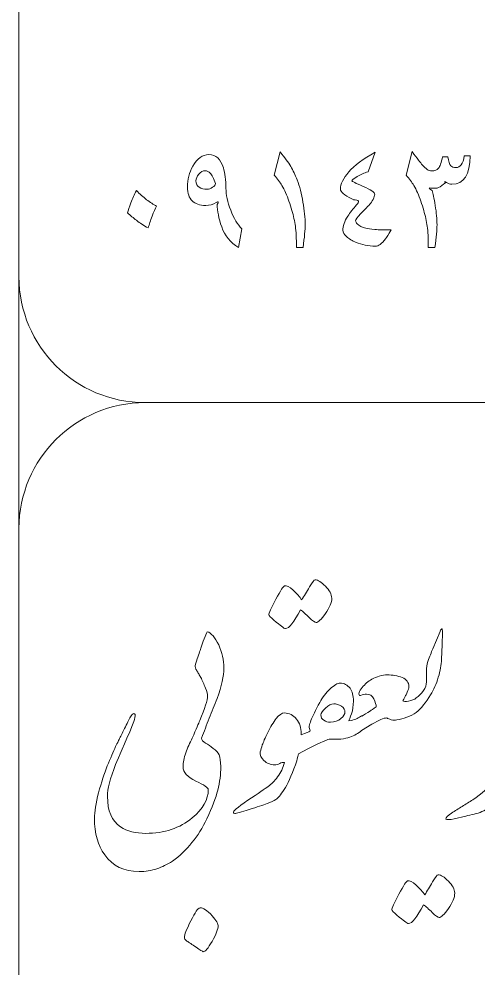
# Model space of a CAD drawing. Header units: millimetres. Extents: x 62 to 462, y 96 to 456.
# Drawn here: x 62.31 to 71.42, y 285.07 to 303.93 of the extents above; entities that cross this region are included whole.
import ezdxf

# ---------------------------------------------------------------- set-up
doc = ezdxf.new("R2010")
doc.units = ezdxf.units.MM
doc.header["$MEASUREMENT"] = 0
doc.layers.add('Layer 1', color=7, linetype='Continuous')

msp = doc.modelspace()

# ---------------------------------------------------------------- linework, layer by layer
at = {"layer": 'Layer 1', "color": 242, "lineweight": 18}
msp.add_lwpolyline([(62.3067, 95.8033), (462.3067, 95.8033), (462.3067, 455.8033), (62.3067, 455.8033), (62.3067, 95.8033)], close=True, dxfattribs=at)
at = {"layer": 'Layer 1', "color": 250, "lineweight": 18}
for points, knots in [([(64.8067, 316.3033), (64.8067, 316.3033), (79.8067, 316.3033), (79.8067, 316.3033), (81.1837, 316.3033), (82.3067, 315.1803), (82.3067, 313.8033), (82.3067, 313.8033), (82.3067, 298.8033), (82.3067, 298.8033), (82.3067, 297.4264), (81.1837, 296.3033), (79.8067, 296.3033), (79.8067, 296.3033), (64.8067, 296.3033), (64.8067, 296.3033), (63.4298, 296.3033), (62.3067, 297.4264), (62.3067, 298.8033), (62.3067, 298.8033), (62.3067, 313.8033), (62.3067, 313.8033), (62.3067, 315.1803), (63.4298, 316.3033), (64.8067, 316.3033)], [0, 0, 0, 0, 0.125, 0.125, 0.125, 0.25, 0.25, 0.25, 0.375, 0.375, 0.375, 0.5, 0.5, 0.5, 0.625, 0.625, 0.625, 0.75, 0.75, 0.75, 0.875, 0.875, 0.875, 1, 1, 1, 1]), ([(64.8067, 296.3033), (64.8067, 296.3033), (79.8067, 296.3033), (79.8067, 296.3033), (81.1837, 296.3033), (82.3067, 295.1803), (82.3067, 293.8033), (82.3067, 293.8033), (82.3067, 278.8033), (82.3067, 278.8033), (82.3067, 277.4264), (81.1837, 276.3033), (79.8067, 276.3033), (79.8067, 276.3033), (64.8067, 276.3033), (64.8067, 276.3033), (63.4298, 276.3033), (62.3067, 277.4264), (62.3067, 278.8033), (62.3067, 278.8033), (62.3067, 293.8033), (62.3067, 293.8033), (62.3067, 295.1803), (63.4298, 296.3033), (64.8067, 296.3033)], [0, 0, 0, 0, 0.125, 0.125, 0.125, 0.25, 0.25, 0.25, 0.375, 0.375, 0.375, 0.5, 0.5, 0.5, 0.625, 0.625, 0.625, 0.75, 0.75, 0.75, 0.875, 0.875, 0.875, 1, 1, 1, 1]), ([(67.2684, 292.0841), (67.2684, 292.1147), (67.3154, 292.217), (67.4095, 292.3945), (67.5036, 292.5709), (67.5612, 292.6591), (67.5812, 292.6591), (67.62, 292.6756), (67.6776, 292.6474), (67.7517, 292.5756), (67.827, 292.5027), (67.8834, 292.4392), (67.9222, 292.3839), (67.9681, 292.4592), (68.0198, 292.545), (68.0763, 292.6391), (68.1327, 292.7332), (68.1692, 292.7802), (68.188, 292.7802), (68.2456, 292.7802), (68.3138, 292.7379), (68.3926, 292.6544), (68.4726, 292.5709), (68.5137, 292.4921), (68.5184, 292.418), (68.5184, 292.331), (68.4761, 292.2275), (68.3914, 292.1088), (68.3079, 291.9912), (68.2479, 291.9324), (68.208, 291.9324), (68.1833, 291.9324), (68.1374, 291.9665), (68.0704, 292.0323), (68.0045, 292.0994), (67.9457, 292.1511), (67.8952, 292.1876), (67.7705, 291.9371), (67.6717, 291.8124), (67.5988, 291.8124), (67.58, 291.8124), (67.5542, 291.8266), (67.5189, 291.8571), (67.4871, 291.8842), (67.4377, 291.9253), (67.3695, 291.9806), (67.3013, 292.0359), (67.2684, 292.07), (67.2684, 292.0841)], [0, 0, 0, 0, 0.0625, 0.0625, 0.0625, 0.125, 0.125, 0.125, 0.1875, 0.1875, 0.1875, 0.25, 0.25, 0.25, 0.3125, 0.3125, 0.3125, 0.375, 0.375, 0.375, 0.4375, 0.4375, 0.4375, 0.5, 0.5, 0.5, 0.5625, 0.5625, 0.5625, 0.625, 0.625, 0.625, 0.6875, 0.6875, 0.6875, 0.75, 0.75, 0.75, 0.8125, 0.8125, 0.8125, 0.875, 0.875, 0.875, 0.9375, 0.9375, 0.9375, 1, 1, 1, 1]), ([(66.0655, 288.6092), (66.0655, 288.6481), (65.9831, 288.7057), (65.8173, 288.7809), (65.6492, 288.8597), (65.5657, 288.955), (65.5657, 289.0679), (65.5657, 289.1478), (65.5833, 289.2395), (65.6198, 289.3418), (65.6551, 289.443), (65.6974, 289.5406), (65.748, 289.6323), (65.748, 289.6323), (65.7492, 289.6344), (65.7492, 289.6344), (65.7492, 289.6344), (65.7491, 289.6347), (65.7491, 289.6347), (65.8267, 289.8181), (65.8761, 289.9345), (65.8973, 289.9827), (66.0008, 290.2238), (66.0525, 290.3884), (66.0525, 290.4755), (66.0525, 290.5049), (66.0384, 290.5566), (66.0102, 290.6307), (65.9784, 290.7106), (65.9478, 290.7812), (65.9173, 290.84), (65.9043, 290.8635), (65.8902, 290.8859), (65.8761, 290.9094), (65.862, 290.9329), (65.8502, 290.9552), (65.8385, 290.9788), (65.8103, 291.0199), (65.7997, 291.0517), (65.8044, 291.0752), (65.8244, 291.1387), (65.8432, 291.1963), (65.8596, 291.2469), (65.8749, 291.2974), (65.8902, 291.3409), (65.9043, 291.3774), (65.9655, 291.562), (66.0125, 291.6855), (66.0454, 291.7502), (66.1231, 291.7243), (66.1995, 291.6373), (66.2724, 291.4879), (66.3418, 291.3386), (66.3759, 291.1857), (66.3759, 291.0305), (66.3759, 290.8694), (66.3312, 290.6671), (66.2418, 290.4237), (66.1889, 290.2932), (66.136, 290.1615), (66.0842, 290.0286), (66.0325, 289.8969), (65.9819, 289.7652), (65.9314, 289.6347), (65.9314, 289.6347), (65.9311, 289.6341), (65.9311, 289.6341), (65.9311, 289.6341), (65.9314, 289.6323), (65.9314, 289.6323), (65.9314, 289.6006), (65.9573, 289.5676), (66.009, 289.5359), (66.0607, 289.5041), (66.1125, 289.4688), (66.1654, 289.4312), (66.2183, 289.3924), (66.256, 289.3501), (66.2795, 289.3019), (66.3018, 289.249), (66.3136, 289.1713), (66.3136, 289.0679), (66.3136, 288.9162), (66.2936, 288.7609), (66.2548, 288.6022), (66.216, 288.4481), (66.1431, 288.2576), (66.0372, 288.0307), (65.8702, 287.6791), (65.6433, 287.3992), (65.3552, 287.1899), (65.2505, 287.1229), (65.1471, 287.0723), (65.0459, 287.0382), (64.9354, 287.0018), (64.8166, 286.9829), (64.6908, 286.9829), (64.3945, 286.9829), (64.1675, 287.0935), (64.0088, 287.3134), (63.8735, 287.5015), (63.8053, 287.7438), (63.8053, 288.0377), (63.8053, 288.1683), (63.8324, 288.3388), (63.8876, 288.5505), (63.9429, 288.7551), (64.0005, 288.9315), (64.0605, 289.0808), (64.1252, 289.2348), (64.1793, 289.3654), (64.2251, 289.47), (64.2392, 289.4959), (64.2592, 289.5347), (64.2839, 289.5864), (64.3098, 289.637), (64.3415, 289.7052), (64.3804, 289.7875), (64.4086, 289.8381), (64.4333, 289.8839), (64.4544, 289.9251), (64.4768, 289.9663), (64.4944, 290.0039), (64.5085, 290.0356), (64.5426, 290.098), (64.5685, 290.1274), (64.5873, 290.125), (64.6132, 290.1203), (64.6191, 290.0944), (64.6085, 290.0462), (64.5967, 289.9886), (64.5814, 289.9392), (64.5638, 289.8981), (64.4003, 289.5206), (64.2875, 289.2584), (64.2251, 289.109), (64.1181, 288.835), (64.064, 288.6245), (64.064, 288.4752), (64.064, 288.1918), (64.151, 287.9907), (64.3251, 287.8684), (64.4544, 287.7837), (64.6202, 287.7414), (64.8249, 287.7414), (65.1929, 287.7414), (65.4998, 287.8449), (65.748, 288.0507), (65.9596, 288.2282), (66.0655, 288.414), (66.0655, 288.6092)], [0, 0, 0, 0, 0.02, 0.02, 0.02, 0.04, 0.04, 0.04, 0.06, 0.06, 0.06, 0.08, 0.08, 0.08, 0.1, 0.1, 0.1, 0.12, 0.12, 0.12, 0.14, 0.14, 0.14, 0.16, 0.16, 0.16, 0.18, 0.18, 0.18, 0.2, 0.2, 0.2, 0.22, 0.22, 0.22, 0.24, 0.24, 0.24, 0.26, 0.26, 0.26, 0.28, 0.28, 0.28, 0.3, 0.3, 0.3, 0.32, 0.32, 0.32, 0.34, 0.34, 0.34, 0.36, 0.36, 0.36, 0.38, 0.38, 0.38, 0.4, 0.4, 0.4, 0.42, 0.42, 0.42, 0.44, 0.44, 0.44, 0.46, 0.46, 0.46, 0.48, 0.48, 0.48, 0.5, 0.5, 0.5, 0.52, 0.52, 0.52, 0.54, 0.54, 0.54, 0.56, 0.56, 0.56, 0.58, 0.58, 0.58, 0.6, 0.6, 0.6, 0.62, 0.62, 0.62, 0.64, 0.64, 0.64, 0.66, 0.66, 0.66, 0.68, 0.68, 0.68, 0.7, 0.7, 0.7, 0.72, 0.72, 0.72, 0.74, 0.74, 0.74, 0.76, 0.76, 0.76, 0.78, 0.78, 0.78, 0.8, 0.8, 0.8, 0.82, 0.82, 0.82, 0.84, 0.84, 0.84, 0.86, 0.86, 0.86, 0.88, 0.88, 0.88, 0.9, 0.9, 0.9, 0.92, 0.92, 0.92, 0.94, 0.94, 0.94, 0.96, 0.96, 0.96, 0.98, 0.98, 0.98, 1, 1, 1, 1]), ([(70.1965, 290.4343), (70.2517, 290.4731), (70.2988, 290.5213), (70.3376, 290.5789), (70.3787, 290.6366), (70.3999, 290.6942), (70.3999, 290.7518), (70.3999, 290.7518), (70.3999, 290.9788), (70.3999, 290.9788), (70.3999, 291.034), (70.4093, 291.0952), (70.427, 291.161), (70.4599, 291.2527), (70.4928, 291.3374), (70.5269, 291.4127), (70.5269, 291.4127), (70.668, 291.7537), (70.668, 291.7537), (70.6704, 291.7702), (70.6821, 291.789), (70.7033, 291.809), (70.7127, 291.809), (70.7162, 291.7854), (70.7162, 291.7372), (70.7162, 291.7372), (70.7104, 291.4926), (70.7104, 291.4926), (70.7104, 291.4926), (70.6962, 291.1963), (70.6962, 291.1963), (70.6962, 291.0928), (70.6751, 290.9752), (70.6339, 290.8447), (70.5951, 290.713), (70.5445, 290.5978), (70.4822, 290.4966), (70.3885, 290.3432), (70.2937, 290.2259), (70.1976, 290.146), (70.1976, 290.146), (70.1965, 290.1438), (70.1965, 290.1438), (70.1412, 290.1074), (70.0789, 290.0756), (70.0107, 290.0498), (69.9413, 290.0227), (69.8743, 290.0051), (69.8108, 289.9957), (69.7755, 289.9886), (69.739, 289.991), (69.7002, 290.0004), (69.6614, 290.011), (69.6308, 290.0227), (69.6108, 290.0368), (69.5826, 290.0368), (69.5438, 290.0251), (69.4933, 290.0027), (69.445, 289.9816), (69.3851, 289.9522), (69.3145, 289.9134), (69.3145, 289.9134), (69.1111, 289.7852), (69.1111, 289.7852), (69.1111, 289.7852), (69.1108, 289.7861), (69.1108, 289.7861), (69.0462, 289.7286), (68.9686, 289.6851), (68.8771, 289.6558), (68.7736, 289.6158), (68.6431, 289.6041), (68.4843, 289.617), (68.4514, 289.617), (68.3044, 289.5523), (68.0398, 289.4206), (68.0398, 289.4206), (67.8581, 289.3204), (67.8581, 289.3204), (67.8581, 289.3204), (67.8446, 289.2678), (67.8446, 289.2678), (67.8305, 289.2101), (67.8129, 289.1549), (67.7952, 289.1043), (67.7141, 288.8821), (67.64, 288.7174), (67.5706, 288.6116), (67.5024, 288.5058), (67.4483, 288.4411), (67.4095, 288.4152), (67.3696, 288.3905), (67.3119, 288.3635), (67.2331, 288.3341), (67.1555, 288.3059), (67.0368, 288.2659), (66.8768, 288.2141), (66.7169, 288.1624), (66.6228, 288.1365), (66.5923, 288.1365), (66.5746, 288.1365), (66.5652, 288.1412), (66.5652, 288.1506), (66.5464, 288.1753), (66.6417, 288.2588), (66.851, 288.3988), (67.0603, 288.5387), (67.1955, 288.6304), (67.2555, 288.6739), (67.3166, 288.7174), (67.379, 288.7809), (67.4413, 288.8656), (67.5048, 288.9491), (67.5518, 289.0443), (67.5812, 289.149), (67.5495, 289.1537), (67.5165, 289.1478), (67.4836, 289.1302), (67.4495, 289.1137), (67.4166, 289.1043), (67.3848, 289.1043), (67.3002, 289.1067), (67.2284, 289.1349), (67.1708, 289.1878), (67.1144, 289.2395), (67.0897, 289.2983), (67.0991, 289.363), (67.1085, 289.4018), (67.1214, 289.4477), (67.1391, 289.4994), (67.1555, 289.5512), (67.192, 289.6335), (67.2473, 289.7452), (67.3025, 289.8581), (67.3578, 289.951), (67.4142, 290.0239), (67.4707, 290.098), (67.5259, 290.1344), (67.5812, 290.1344), (67.6753, 290.1344), (67.7541, 290.0944), (67.8176, 290.0145), (67.8811, 289.9333), (67.9117, 289.8369), (67.9117, 289.7252), (67.9117, 289.7252), (67.9115, 289.7016), (67.9115, 289.7016), (67.9115, 289.7016), (67.9763, 289.724), (67.9763, 289.724), (68.0527, 289.7522), (68.0916, 289.7722), (68.0916, 289.7863), (68.0774, 289.8098), (68.0704, 289.8381), (68.0704, 289.8722), (68.0751, 289.9027), (68.0868, 289.9404), (68.1057, 289.9862), (68.1374, 290.0709), (68.1962, 290.1908), (68.2809, 290.3449), (68.3338, 290.446), (68.4008, 290.5354), (68.4843, 290.613), (68.5666, 290.6894), (68.6337, 290.7271), (68.6842, 290.7271), (68.7642, 290.7271), (68.83, 290.693), (68.8806, 290.6271), (68.9265, 290.5624), (68.9488, 290.4778), (68.9488, 290.3719), (68.9488, 290.2779), (68.9359, 290.1932), (68.91, 290.1191), (68.8829, 290.0439), (68.8665, 289.998), (68.8594, 289.9792), (68.8594, 289.9792), (68.9006, 289.9862), (68.9006, 289.9862), (68.99, 290.0086), (69.0605, 290.0391), (69.1111, 290.0756), (69.1111, 290.0756), (69.1132, 290.072), (69.1132, 290.072), (69.1543, 290.0933), (69.2123, 290.1282), (69.2863, 290.178), (69.3028, 290.1874), (69.3404, 290.2144), (69.4004, 290.2579), (69.4004, 290.2944), (69.3839, 290.3473), (69.3521, 290.4167), (69.318, 290.479), (69.271, 290.5096), (69.211, 290.5096), (69.1722, 290.5096), (69.1322, 290.5002), (69.0899, 290.4813), (69.0605, 290.4813), (69.0511, 290.5013), (69.0629, 290.5401), (69.0723, 290.5684), (69.0923, 290.6025), (69.1252, 290.6436), (69.1758, 290.7083), (69.2381, 290.7624), (69.3145, 290.8059), (69.3627, 290.8318), (69.4121, 290.8506), (69.4627, 290.8647), (69.525, 290.8835), (69.5767, 290.8929), (69.6214, 290.8929), (69.7261, 290.8929), (69.8249, 290.8741), (69.9178, 290.8376), (70.0048, 290.8035), (70.0483, 290.7436), (70.0483, 290.6577), (70.0483, 290.6283), (70.0377, 290.5919), (70.0177, 290.5484), (70.006, 290.5225), (69.9954, 290.499), (69.9848, 290.479), (69.9742, 290.4578), (69.9554, 290.4237), (69.9272, 290.3755), (69.9436, 290.3614), (69.9824, 290.3602), (70.0448, 290.3696), (70.1071, 290.3802), (70.1576, 290.4014), (70.1965, 290.4343)], [0, 0, 0, 0, 0.0125, 0.0125, 0.0125, 0.025, 0.025, 0.025, 0.0375, 0.0375, 0.0375, 0.05, 0.05, 0.05, 0.0625, 0.0625, 0.0625, 0.075, 0.075, 0.075, 0.0875, 0.0875, 0.0875, 0.1, 0.1, 0.1, 0.1125, 0.1125, 0.1125, 0.125, 0.125, 0.125, 0.1375, 0.1375, 0.1375, 0.15, 0.15, 0.15, 0.1625, 0.1625, 0.1625, 0.175, 0.175, 0.175, 0.1875, 0.1875, 0.1875, 0.2, 0.2, 0.2, 0.2125, 0.2125, 0.2125, 0.225, 0.225, 0.225, 0.2375, 0.2375, 0.2375, 0.25, 0.25, 0.25, 0.2625, 0.2625, 0.2625, 0.275, 0.275, 0.275, 0.2875, 0.2875, 0.2875, 0.3, 0.3, 0.3, 0.3125, 0.3125, 0.3125, 0.325, 0.325, 0.325, 0.3375, 0.3375, 0.3375, 0.35, 0.35, 0.35, 0.3625, 0.3625, 0.3625, 0.375, 0.375, 0.375, 0.3875, 0.3875, 0.3875, 0.4, 0.4, 0.4, 0.4125, 0.4125, 0.4125, 0.425, 0.425, 0.425, 0.4375, 0.4375, 0.4375, 0.45, 0.45, 0.45, 0.4625, 0.4625, 0.4625, 0.475, 0.475, 0.475, 0.4875, 0.4875, 0.4875, 0.5, 0.5, 0.5, 0.5125, 0.5125, 0.5125, 0.525, 0.525, 0.525, 0.5375, 0.5375, 0.5375, 0.55, 0.55, 0.55, 0.5625, 0.5625, 0.5625, 0.575, 0.575, 0.575, 0.5875, 0.5875, 0.5875, 0.6, 0.6, 0.6, 0.6125, 0.6125, 0.6125, 0.625, 0.625, 0.625, 0.6375, 0.6375, 0.6375, 0.65, 0.65, 0.65, 0.6625, 0.6625, 0.6625, 0.675, 0.675, 0.675, 0.6875, 0.6875, 0.6875, 0.7, 0.7, 0.7, 0.7125, 0.7125, 0.7125, 0.725, 0.725, 0.725, 0.7375, 0.7375, 0.7375, 0.75, 0.75, 0.75, 0.7625, 0.7625, 0.7625, 0.775, 0.775, 0.775, 0.7875, 0.7875, 0.7875, 0.8, 0.8, 0.8, 0.8125, 0.8125, 0.8125, 0.825, 0.825, 0.825, 0.8375, 0.8375, 0.8375, 0.85, 0.85, 0.85, 0.8625, 0.8625, 0.8625, 0.875, 0.875, 0.875, 0.8875, 0.8875, 0.8875, 0.9, 0.9, 0.9, 0.9125, 0.9125, 0.9125, 0.925, 0.925, 0.925, 0.9375, 0.9375, 0.9375, 0.95, 0.95, 0.95, 0.9625, 0.9625, 0.9625, 0.975, 0.975, 0.975, 0.9875, 0.9875, 0.9875, 1, 1, 1, 1]), ([(72.8812, 290.2896), (72.9388, 290.3379), (73.0211, 290.4037), (73.1293, 290.4896), (73.2351, 290.5695), (73.3069, 290.6224), (73.3468, 290.6471), (73.3468, 290.6471), (73.5938, 290.8094), (73.5938, 290.8094), (73.5879, 290.8141), (73.5632, 290.8294), (73.5221, 290.8541), (73.4903, 290.8706), (73.4738, 290.8929), (73.4738, 290.9235), (73.5338, 291.0563), (73.6161, 291.1881), (73.722, 291.3198), (73.8254, 291.4432), (73.8854, 291.4997), (73.9042, 291.4879), (74.09, 291.4244), (74.2006, 291.3833), (74.2347, 291.368), (74.357, 291.3103), (74.4181, 291.2445), (74.4181, 291.1716), (74.4181, 291.121), (74.3946, 291.0552), (74.3487, 290.9752), (74.2982, 290.8964), (74.2405, 290.8294), (74.177, 290.7718), (74.1053, 290.7118), (74.0218, 290.6636), (73.9254, 290.6271), (73.6749, 290.5425), (73.4703, 290.4578), (73.3104, 290.3731), (73.153, 290.291), (73.0115, 290.194), (72.8872, 290.0812), (72.8872, 290.0812), (72.8823, 290.0733), (72.8823, 290.0733), (72.8565, 290.058), (72.84, 290.0427), (72.8318, 290.0286), (72.8235, 290.0145), (72.82, 290.0074), (72.82, 290.0051), (72.84, 290.0098), (72.927, 290.0251), (73.0787, 290.0533), (73.1904, 290.0709), (73.2845, 290.0803), (73.3609, 290.0803), (73.4703, 290.0803), (73.5608, 290.0733), (73.629, 290.0603), (73.7008, 290.0462), (73.7361, 290.0133), (73.7361, 289.9604), (73.7361, 289.9392), (73.7231, 289.9004), (73.6984, 289.8428), (73.6655, 289.7828), (73.6243, 289.7228), (73.5738, 289.6641), (73.5397, 289.6241), (73.4174, 289.5617), (73.2069, 289.4747), (72.9976, 289.3865), (72.8682, 289.3277), (72.82, 289.2972), (72.7718, 289.2654), (72.7353, 289.2395), (72.7095, 289.2196), (72.6956, 289.2012), (72.6804, 289.1876), (72.664, 289.179), (72.6281, 289.1378), (72.6233, 289.105), (72.6507, 289.0808), (72.6777, 289.0549), (72.7236, 289.042), (72.7883, 289.0408), (72.8529, 289.0396), (72.9, 289.0396), (72.9294, 289.0396), (72.9752, 289.0349), (72.9988, 289.0079), (72.9988, 288.9597), (72.9988, 288.9256), (72.9799, 288.8527), (72.9435, 288.7433), (72.8788, 288.5505), (72.7953, 288.4023), (72.6918, 288.2988), (72.5837, 288.1906), (72.4661, 288.1365), (72.3367, 288.1365), (72.2156, 288.1365), (72.1203, 288.1977), (72.051, 288.3188), (71.9982, 288.4152), (71.9658, 288.5273), (71.955, 288.6547), (71.9082, 288.5842), (71.845, 288.4918), (71.7652, 288.3776), (71.717, 288.3176), (71.6758, 288.2753), (71.6405, 288.2506), (71.5947, 288.2177), (71.5488, 288.1918), (71.5018, 288.173), (71.4548, 288.153), (71.403, 288.1377), (71.3466, 288.1248), (71.2901, 288.1118), (71.2349, 288.0989), (71.1796, 288.0848), (71.1796, 288.0848), (70.9515, 288.0295), (70.9515, 288.0295), (70.8597, 288.0142), (70.8033, 288.0119), (70.7833, 288.0225), (70.7833, 288.0554), (70.8209, 288.0954), (70.8974, 288.1436), (70.9656, 288.1871), (71.0361, 288.2318), (71.1067, 288.2765), (71.1784, 288.3211), (71.249, 288.3647), (71.3207, 288.4082), (71.5018, 288.5352), (71.6382, 288.6539), (71.7276, 288.7633), (71.7958, 288.8491), (71.8499, 288.9232), (71.8887, 288.9879), (71.9145, 289.0243), (71.9522, 289.0878), (72.0027, 289.1772), (72.0027, 289.1772), (72.0361, 289.2455), (72.0361, 289.2455), (72.044, 289.2642), (72.0525, 289.2821), (72.0616, 289.2995), (72.0657, 289.3079), (72.0699, 289.3159), (72.0743, 289.3238), (72.0743, 289.3238), (72.1509, 289.4806), (72.1509, 289.4806), (72.185, 289.5512), (72.2191, 289.6088), (72.2509, 289.6523), (72.2802, 289.6958), (72.3085, 289.717), (72.3332, 289.7146), (72.3567, 289.7029), (72.3637, 289.6805), (72.3543, 289.6452), (72.3285, 289.57), (72.3132, 289.5206), (72.3061, 289.4971), (72.28, 289.4103), (72.263, 289.3417), (72.2554, 289.292), (72.267, 289.084), (72.301, 288.9713), (72.3579, 288.9526), (72.3826, 288.9785), (72.419, 289.0338), (72.4649, 289.1184), (72.4919, 289.169), (72.5131, 289.2031), (72.526, 289.2219), (72.5295, 289.2262), (72.5334, 289.2299), (72.5378, 289.233), (72.5585, 289.2585), (72.5841, 289.2855), (72.613, 289.3124), (72.6848, 289.3771), (72.7565, 289.4324), (72.8306, 289.4806), (72.9247, 289.5429), (73.0152, 289.597), (73.1022, 289.6429), (73.1093, 289.6476), (73.1587, 289.6723), (73.2504, 289.7158), (73.2504, 289.7381), (73.2139, 289.7546), (73.1399, 289.764), (73.0764, 289.7664), (72.9893, 289.764), (72.8823, 289.7569), (72.8823, 289.7569), (72.5237, 289.7287), (72.5237, 289.7287), (72.5072, 289.7287), (72.5025, 289.7428), (72.5096, 289.7699), (72.5237, 289.8299), (72.5684, 289.9169), (72.646, 290.0286), (72.7214, 290.14), (72.7991, 290.225), (72.8791, 290.2849), (72.8791, 290.2849), (72.8812, 290.2896), (72.8812, 290.2896)], [0, 0, 0, 0, 0.0136986, 0.0136986, 0.0136986, 0.0273973, 0.0273973, 0.0273973, 0.0410959, 0.0410959, 0.0410959, 0.0547945, 0.0547945, 0.0547945, 0.0684932, 0.0684932, 0.0684932, 0.0821918, 0.0821918, 0.0821918, 0.0958904, 0.0958904, 0.0958904, 0.109589, 0.109589, 0.109589, 0.1232877, 0.1232877, 0.1232877, 0.1369863, 0.1369863, 0.1369863, 0.1506849, 0.1506849, 0.1506849, 0.1643836, 0.1643836, 0.1643836, 0.1780822, 0.1780822, 0.1780822, 0.1917808, 0.1917808, 0.1917808, 0.2054795, 0.2054795, 0.2054795, 0.2191781, 0.2191781, 0.2191781, 0.2328767, 0.2328767, 0.2328767, 0.2465753, 0.2465753, 0.2465753, 0.260274, 0.260274, 0.260274, 0.2739726, 0.2739726, 0.2739726, 0.2876712, 0.2876712, 0.2876712, 0.3013699, 0.3013699, 0.3013699, 0.3150685, 0.3150685, 0.3150685, 0.3287671, 0.3287671, 0.3287671, 0.3424658, 0.3424658, 0.3424658, 0.3561644, 0.3561644, 0.3561644, 0.369863, 0.369863, 0.369863, 0.3835616, 0.3835616, 0.3835616, 0.3972603, 0.3972603, 0.3972603, 0.4109589, 0.4109589, 0.4109589, 0.4246575, 0.4246575, 0.4246575, 0.4383562, 0.4383562, 0.4383562, 0.4520548, 0.4520548, 0.4520548, 0.4657534, 0.4657534, 0.4657534, 0.4794521, 0.4794521, 0.4794521, 0.4931507, 0.4931507, 0.4931507, 0.5068493, 0.5068493, 0.5068493, 0.5205479, 0.5205479, 0.5205479, 0.5342466, 0.5342466, 0.5342466, 0.5479452, 0.5479452, 0.5479452, 0.5616438, 0.5616438, 0.5616438, 0.5753425, 0.5753425, 0.5753425, 0.5890411, 0.5890411, 0.5890411, 0.6027397, 0.6027397, 0.6027397, 0.6164384, 0.6164384, 0.6164384, 0.630137, 0.630137, 0.630137, 0.6438356, 0.6438356, 0.6438356, 0.6575342, 0.6575342, 0.6575342, 0.6712329, 0.6712329, 0.6712329, 0.6849315, 0.6849315, 0.6849315, 0.6986301, 0.6986301, 0.6986301, 0.7123288, 0.7123288, 0.7123288, 0.7260274, 0.7260274, 0.7260274, 0.739726, 0.739726, 0.739726, 0.7534247, 0.7534247, 0.7534247, 0.7671233, 0.7671233, 0.7671233, 0.7808219, 0.7808219, 0.7808219, 0.7945205, 0.7945205, 0.7945205, 0.8082192, 0.8082192, 0.8082192, 0.8219178, 0.8219178, 0.8219178, 0.8356164, 0.8356164, 0.8356164, 0.8493151, 0.8493151, 0.8493151, 0.8630137, 0.8630137, 0.8630137, 0.8767123, 0.8767123, 0.8767123, 0.890411, 0.890411, 0.890411, 0.9041096, 0.9041096, 0.9041096, 0.9178082, 0.9178082, 0.9178082, 0.9315068, 0.9315068, 0.9315068, 0.9452055, 0.9452055, 0.9452055, 0.9589041, 0.9589041, 0.9589041, 0.9726027, 0.9726027, 0.9726027, 0.9863014, 0.9863014, 0.9863014, 1, 1, 1, 1]), ([(68.7806, 290.1556), (68.7806, 290.1944), (68.7571, 290.232), (68.7113, 290.2685), (68.6607, 290.3014), (68.609, 290.3167), (68.556, 290.3167), (68.5055, 290.3167), (68.4514, 290.2884), (68.3949, 290.2308), (68.3326, 290.1756), (68.302, 290.132), (68.302, 290.1003), (68.302, 290.0497), (68.322, 290.0121), (68.3632, 289.9898), (68.3985, 289.9639), (68.4408, 289.9521), (68.4914, 289.9521), (68.576, 289.9521), (68.6466, 289.9756), (68.7007, 290.0239), (68.7536, 290.0721), (68.7806, 290.1156), (68.7806, 290.1556)], [0, 0, 0, 0, 0.125, 0.125, 0.125, 0.25, 0.25, 0.25, 0.375, 0.375, 0.375, 0.5, 0.5, 0.5, 0.625, 0.625, 0.625, 0.75, 0.75, 0.75, 0.875, 0.875, 0.875, 1, 1, 1, 1]), ([(69.7108, 286.221), (69.7108, 286.2069), (69.7449, 286.1728), (69.8119, 286.1175), (69.8802, 286.0622), (69.9295, 286.0211), (69.9625, 285.994), (69.9966, 285.9634), (70.0236, 285.9493), (70.0413, 285.9493), (70.1153, 285.9493), (70.2141, 286.074), (70.3376, 286.3244), (70.3882, 286.288), (70.4469, 286.2363), (70.514, 286.1692), (70.5798, 286.1022), (70.6257, 286.0693), (70.6516, 286.0693), (70.6904, 286.0693), (70.7515, 286.1281), (70.8338, 286.2457), (70.9185, 286.3644), (70.9608, 286.4679), (70.9608, 286.5549), (70.9573, 286.629), (70.915, 286.7078), (70.835, 286.7913), (70.7562, 286.8748), (70.688, 286.9171), (70.6304, 286.9171), (70.6128, 286.9171), (70.5751, 286.8701), (70.5187, 286.776), (70.4622, 286.6819), (70.4117, 286.5961), (70.3658, 286.5208), (70.3258, 286.5761), (70.2694, 286.6396), (70.1953, 286.7125), (70.12, 286.7842), (70.0636, 286.8125), (70.0248, 286.796), (70.0036, 286.796), (69.946, 286.7078), (69.8519, 286.5314), (69.7579, 286.3538), (69.7108, 286.2515), (69.7108, 286.221)], [0, 0, 0, 0, 0.0625, 0.0625, 0.0625, 0.125, 0.125, 0.125, 0.1875, 0.1875, 0.1875, 0.25, 0.25, 0.25, 0.3125, 0.3125, 0.3125, 0.375, 0.375, 0.375, 0.4375, 0.4375, 0.4375, 0.5, 0.5, 0.5, 0.5625, 0.5625, 0.5625, 0.625, 0.625, 0.625, 0.6875, 0.6875, 0.6875, 0.75, 0.75, 0.75, 0.8125, 0.8125, 0.8125, 0.875, 0.875, 0.875, 0.9375, 0.9375, 0.9375, 1, 1, 1, 1]), ([(65.5904, 285.673), (65.5904, 285.6483), (65.608, 285.6236), (65.6421, 285.6013), (65.6809, 285.573), (65.7409, 285.533), (65.8232, 285.479), (65.9043, 285.4249), (65.9525, 285.3943), (65.9655, 285.3872), (66.0031, 285.3872), (66.0607, 285.4566), (66.1419, 285.5942), (66.2218, 285.7318), (66.2618, 285.8376), (66.2618, 285.9105), (66.2548, 285.9658), (66.203, 286.0422), (66.1066, 286.1398), (66.0102, 286.2374), (65.9373, 286.2762), (65.8867, 286.2551), (65.8608, 286.2551), (65.8056, 286.1716), (65.7197, 286.0022), (65.6339, 285.8329), (65.5904, 285.7235), (65.5904, 285.673)], [0, 0, 0, 0, 0.1111111, 0.1111111, 0.1111111, 0.2222222, 0.2222222, 0.2222222, 0.3333333, 0.3333333, 0.3333333, 0.4444444, 0.4444444, 0.4444444, 0.5555556, 0.5555556, 0.5555556, 0.6666667, 0.6666667, 0.6666667, 0.7777778, 0.7777778, 0.7777778, 0.8888889, 0.8888889, 0.8888889, 1, 1, 1, 1])]:
    msp.add_open_spline(points, degree=3, knots=knots, dxfattribs=at)
at = {"layer": 'Layer 1', "color": 250, "lineweight": 9}
for points, knots in [([(67.9897, 299.8388), (67.9897, 299.7436), (67.9762, 299.5925), (67.9486, 299.3862), (67.9486, 299.3862), (67.8175, 299.3862), (67.8175, 299.3862), (67.8175, 299.5696), (67.8104, 299.7107), (67.7963, 299.8089), (67.7816, 299.907), (67.7587, 300.0123), (67.7264, 300.1246), (67.6911, 300.2486), (67.6493, 300.3668), (67.6023, 300.4779), (67.5794, 300.5296), (67.5547, 300.5766), (67.5282, 300.619), (67.4906, 300.6825), (67.4401, 300.7506), (67.3766, 300.8241), (67.3766, 300.8241), (67.4924, 301.2856), (67.4924, 301.2856), (67.5853, 301.1745), (67.6552, 301.0781), (67.7028, 300.9981), (67.751, 300.9176), (67.7928, 300.8288), (67.8298, 300.7312), (67.8792, 300.6013), (67.918, 300.4538), (67.9468, 300.2892), (67.9756, 300.1246), (67.9897, 299.9746), (67.9897, 299.8388)], [0, 0, 0, 0, 0.0833333, 0.0833333, 0.0833333, 0.1666667, 0.1666667, 0.1666667, 0.25, 0.25, 0.25, 0.3333333, 0.3333333, 0.3333333, 0.4166667, 0.4166667, 0.4166667, 0.5, 0.5, 0.5, 0.5833333, 0.5833333, 0.5833333, 0.6666667, 0.6666667, 0.6666667, 0.75, 0.75, 0.75, 0.8333333, 0.8333333, 0.8333333, 0.9166667, 0.9166667, 0.9166667, 1, 1, 1, 1]), ([(69.6952, 299.7354), (69.6435, 299.646), (69.607, 299.5866), (69.5853, 299.5584), (69.5141, 299.4614), (69.4459, 299.4132), (69.3819, 299.4132), (69.3143, 299.4132), (69.2478, 299.4203), (69.1832, 299.4344), (69.1179, 299.4479), (69.0579, 299.4655), (69.0027, 299.4873), (68.9239, 299.5208), (68.8598, 299.559), (68.811, 299.6031), (68.7622, 299.6466), (68.7375, 299.6883), (68.7375, 299.7289), (68.7375, 299.8124), (68.7705, 299.9059), (68.8357, 300.0093), (68.8828, 300.0828), (68.9415, 300.1569), (69.0115, 300.2315), (69.0779, 300.3003), (69.0574, 300.335), (68.9498, 300.335), (68.9727, 300.3256), (68.9609, 300.3327), (68.9151, 300.3556), (68.7658, 300.4279), (68.6911, 300.4926), (68.6911, 300.5502), (68.6911, 300.6478), (68.7458, 300.7601), (68.8545, 300.8876), (68.9686, 301.0199), (69.1438, 301.151), (69.3801, 301.2803), (69.3801, 301.2803), (69.239, 300.8929), (69.239, 300.8929), (69.1632, 300.87), (69.0903, 300.8377), (69.0209, 300.7959), (68.9515, 300.7536), (68.9168, 300.726), (68.9168, 300.7118), (68.9168, 300.7019), (68.9927, 300.6642), (69.1444, 300.6002), (69.2954, 300.5361), (69.3713, 300.4814), (69.3713, 300.4367), (69.3713, 300.4179), (69.3601, 300.3867), (69.3378, 300.3427), (69.3154, 300.2986), (69.2943, 300.2668), (69.2749, 300.2468), (69.2131, 300.1828), (69.1514, 300.1193), (69.0909, 300.0558), (69.025, 299.9846), (68.9927, 299.9394), (68.9927, 299.92), (68.9927, 299.9006), (69.0033, 299.8788), (69.0256, 299.8559), (69.0609, 299.8183), (69.1167, 299.7895), (69.1926, 299.7701), (69.2325, 299.7595), (69.2931, 299.7512), (69.373, 299.7448), (69.4536, 299.7389), (69.5612, 299.7354), (69.6952, 299.7354)], [0, 0, 0, 0, 0.0384615, 0.0384615, 0.0384615, 0.0769231, 0.0769231, 0.0769231, 0.1153846, 0.1153846, 0.1153846, 0.1538462, 0.1538462, 0.1538462, 0.1923077, 0.1923077, 0.1923077, 0.2307692, 0.2307692, 0.2307692, 0.2692308, 0.2692308, 0.2692308, 0.3076923, 0.3076923, 0.3076923, 0.3461538, 0.3461538, 0.3461538, 0.3846154, 0.3846154, 0.3846154, 0.4230769, 0.4230769, 0.4230769, 0.4615385, 0.4615385, 0.4615385, 0.5, 0.5, 0.5, 0.5384615, 0.5384615, 0.5384615, 0.5769231, 0.5769231, 0.5769231, 0.6153846, 0.6153846, 0.6153846, 0.6538462, 0.6538462, 0.6538462, 0.6923077, 0.6923077, 0.6923077, 0.7307692, 0.7307692, 0.7307692, 0.7692308, 0.7692308, 0.7692308, 0.8076923, 0.8076923, 0.8076923, 0.8461538, 0.8461538, 0.8461538, 0.8846154, 0.8846154, 0.8846154, 0.9230769, 0.9230769, 0.9230769, 0.9615385, 0.9615385, 0.9615385, 1, 1, 1, 1]), ([(70.9856, 300.974), (71.0715, 300.974), (71.1261, 301.0516), (71.1491, 301.2063), (71.1491, 301.2063), (71.2649, 301.2063), (71.2649, 301.2063), (71.2649, 300.833), (71.1438, 300.6466), (70.9028, 300.6466), (70.8651, 300.6466), (70.8293, 300.6584), (70.7952, 300.6819), (70.7617, 300.7054), (70.754, 300.7007), (70.774, 300.6672), (70.7752, 300.673), (70.7523, 300.6572), (70.7046, 300.619), (70.6623, 300.5837), (70.6194, 300.5655), (70.5759, 300.5655), (70.57, 300.5655), (70.563, 300.5655), (70.5541, 300.5649), (70.5453, 300.5643), (70.5353, 300.5637), (70.5242, 300.5637), (70.5036, 300.5637), (70.483, 300.5661), (70.463, 300.5702), (70.443, 300.5743), (70.4601, 300.5566), (70.5153, 300.5173), (70.5306, 300.4649), (70.5494, 300.3668), (70.573, 300.2227), (70.5965, 300.0793), (70.6082, 299.9511), (70.6082, 299.8388), (70.6082, 299.7436), (70.5947, 299.5925), (70.5671, 299.3862), (70.5671, 299.3862), (70.436, 299.3862), (70.436, 299.3862), (70.436, 299.5696), (70.4289, 299.7107), (70.4148, 299.8089), (70.4001, 299.907), (70.3772, 300.0123), (70.3449, 300.1246), (70.3096, 300.2486), (70.2678, 300.3668), (70.2208, 300.4779), (70.1979, 300.5296), (70.1732, 300.5766), (70.1467, 300.619), (70.1091, 300.6825), (70.0586, 300.7506), (69.9951, 300.8241), (69.9951, 300.8241), (70.1126, 301.2927), (70.1126, 301.2927), (70.2126, 301.1592), (70.2814, 301.0699), (70.319, 301.024), (70.3848, 300.9482), (70.4448, 300.91), (70.5001, 300.91), (70.563, 300.91), (70.6094, 300.9282), (70.6394, 300.9635), (70.6682, 300.9981), (70.6941, 301.0734), (70.717, 301.1892), (70.717, 301.1892), (70.824, 301.1892), (70.824, 301.1892), (70.8398, 301.0975), (70.8592, 301.0387), (70.8822, 301.0128), (70.9051, 300.987), (70.9398, 300.974), (70.9856, 300.974)], [0, 0, 0, 0, 0.0357143, 0.0357143, 0.0357143, 0.0714286, 0.0714286, 0.0714286, 0.1071429, 0.1071429, 0.1071429, 0.1428571, 0.1428571, 0.1428571, 0.1785714, 0.1785714, 0.1785714, 0.2142857, 0.2142857, 0.2142857, 0.25, 0.25, 0.25, 0.2857143, 0.2857143, 0.2857143, 0.3214286, 0.3214286, 0.3214286, 0.3571429, 0.3571429, 0.3571429, 0.3928571, 0.3928571, 0.3928571, 0.4285714, 0.4285714, 0.4285714, 0.4642857, 0.4642857, 0.4642857, 0.5, 0.5, 0.5, 0.5357143, 0.5357143, 0.5357143, 0.5714286, 0.5714286, 0.5714286, 0.6071429, 0.6071429, 0.6071429, 0.6428571, 0.6428571, 0.6428571, 0.6785714, 0.6785714, 0.6785714, 0.7142857, 0.7142857, 0.7142857, 0.75, 0.75, 0.75, 0.7857143, 0.7857143, 0.7857143, 0.8214286, 0.8214286, 0.8214286, 0.8571429, 0.8571429, 0.8571429, 0.8928571, 0.8928571, 0.8928571, 0.9285714, 0.9285714, 0.9285714, 0.9642857, 0.9642857, 0.9642857, 1, 1, 1, 1]), ([(66.7322, 299.7595), (66.7322, 299.7595), (66.667, 299.3844), (66.667, 299.3844), (66.5035, 299.4873), (66.3924, 299.6249), (66.3324, 299.7959), (66.2731, 299.967), (66.2431, 300.1151), (66.2431, 300.2404), (66.2754, 300.2997), (66.2678, 300.3139), (66.2207, 300.2815), (66.1602, 300.2427), (66.092, 300.2227), (66.0173, 300.2227), (65.8956, 300.2227), (65.8051, 300.2533), (65.7446, 300.3133), (65.684, 300.3738), (65.654, 300.4655), (65.654, 300.5884), (65.654, 300.736), (65.6893, 300.8747), (65.7593, 301.0034), (65.8427, 301.1557), (65.9497, 301.2321), (66.0797, 301.2321), (66.2149, 301.2321), (66.3101, 301.1457), (66.3654, 300.9723), (66.4001, 300.8629), (66.4171, 300.7271), (66.4171, 300.5637), (66.4171, 300.4344), (66.4483, 300.2886), (66.5112, 300.1263), (66.5735, 299.9646), (66.6476, 299.8424), (66.7322, 299.7595)], [0, 0, 0, 0, 0.0769231, 0.0769231, 0.0769231, 0.1538462, 0.1538462, 0.1538462, 0.2307692, 0.2307692, 0.2307692, 0.3076923, 0.3076923, 0.3076923, 0.3846154, 0.3846154, 0.3846154, 0.4615385, 0.4615385, 0.4615385, 0.5384615, 0.5384615, 0.5384615, 0.6153846, 0.6153846, 0.6153846, 0.6923077, 0.6923077, 0.6923077, 0.7692308, 0.7692308, 0.7692308, 0.8461538, 0.8461538, 0.8461538, 0.9230769, 0.9230769, 0.9230769, 1, 1, 1, 1]), ([(66.2119, 300.6572), (66.1767, 300.7601), (66.1402, 300.8306), (66.1038, 300.8671), (66.0738, 300.897), (66.0397, 300.9117), (66.0021, 300.9117), (65.9574, 300.9117), (65.9156, 300.8894), (65.878, 300.8447), (65.8404, 300.8), (65.821, 300.7559), (65.821, 300.7118), (65.821, 300.6525), (65.8427, 300.6096), (65.8868, 300.5831), (65.9256, 300.559), (65.9791, 300.5467), (66.0467, 300.5467), (66.0814, 300.5467), (66.1161, 300.559), (66.152, 300.5831), (66.1872, 300.6072), (66.2078, 300.6319), (66.2119, 300.6572)], [0, 0, 0, 0, 0.125, 0.125, 0.125, 0.25, 0.25, 0.25, 0.375, 0.375, 0.375, 0.5, 0.5, 0.5, 0.625, 0.625, 0.625, 0.75, 0.75, 0.75, 0.875, 0.875, 0.875, 1, 1, 1, 1]), ([(64.8721, 299.7771), (64.7857, 299.8218), (64.7075, 299.8718), (64.6375, 299.927), (64.5793, 299.9717), (64.5206, 300.0223), (64.4618, 300.0781), (64.4735, 300.1275), (64.4947, 300.1939), (64.5264, 300.2774), (64.5582, 300.3603), (64.5958, 300.4408), (64.6393, 300.5173), (64.7046, 300.4497), (64.7722, 300.3897), (64.8415, 300.3374), (64.9115, 300.285), (64.9768, 300.2427), (65.0391, 300.2092), (65.0114, 300.1598), (64.982, 300.0928), (64.9503, 300.0076), (64.9186, 299.9229), (64.8927, 299.8459), (64.8721, 299.7771)], [0, 0, 0, 0, 0.125, 0.125, 0.125, 0.25, 0.25, 0.25, 0.375, 0.375, 0.375, 0.5, 0.5, 0.5, 0.625, 0.625, 0.625, 0.75, 0.75, 0.75, 0.875, 0.875, 0.875, 1, 1, 1, 1])]:
    msp.add_open_spline(points, degree=3, knots=knots, dxfattribs=at)

doc.saveas('drawing.dxf')
